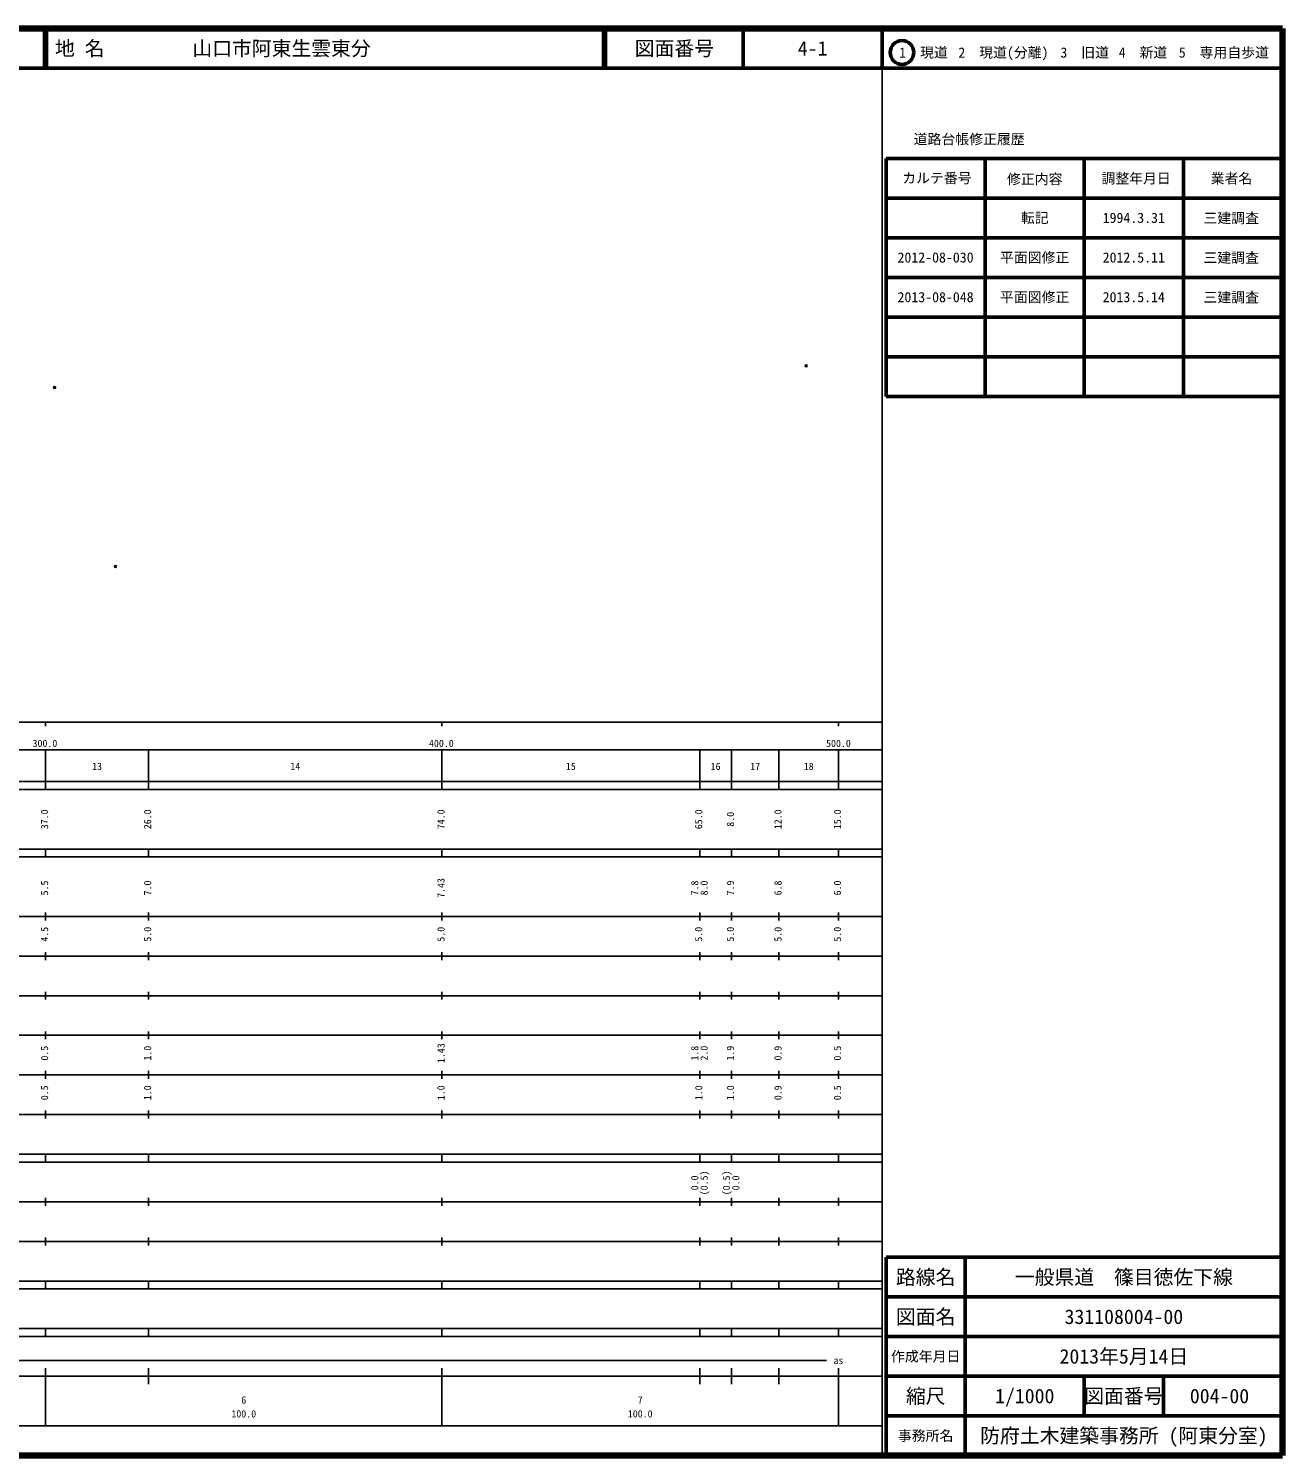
# Model space of a CAD drawing. Units: millimetres on the paper. Extents: x 40 to 680, y 20 to 380.
# Drawn here: x 363.7 to 680, y 20 to 380 of the extents above; entities that cross this region are included whole.
import ezdxf
from ezdxf.enums import TextEntityAlignment as Align

# ---------------------------------------------------------------- set-up
doc = ezdxf.new("R2010")
doc.units = ezdxf.units.MM
doc.header["$PDMODE"] = 32
doc.header["$PDSIZE"] = 0.5
doc.layers.add('M-OTRS', color=6, linetype='Continuous')
doc.layers.add('M-TTL-TXT', color=7, linetype='Continuous')
for name, color, linetype, lineweight in [('M-TTL', 2, 'Continuous', 140), ('M-TTL-BAND', 7, 'Continuous', 25), ('M-TTL-FRAM', 2, 'Continuous', 50), ('M-TTL-LINE', 7, 'Continuous', 50)]:
    doc.layers.add(name, color=color, linetype=linetype, lineweight=lineweight)
doc.styles.add('ＭＳ ゴシック', font='')
doc.styles.get('ＭＳ ゴシック').set_extended_font_data('MS Gothic')

msp = doc.modelspace()

# ---------------------------------------------------------------- linework, layer by layer
at = {"layer": 'M-OTRS'}
for p in [(559.852, 294.932), (370.297, 289.414), (385.633, 244.278)]:
    msp.add_point(p, dxfattribs=at)
at = {"layer": 'M-TTL'}
for p, q in [((680, 380), (40, 380)), ((680, 20), (680, 380)), ((40, 20), (680, 20))]:
    msp.add_line(p, q, dxfattribs=at)
at = {"layer": 'M-TTL-BAND'}
for p, q in [((579, 20), (579, 370)), ((40, 205), (579, 205)), ((368, 205), (368, 204)), ((468, 205), (468, 204)), ((568, 205), (568, 204)), ((68, 198), (579, 198)), ((368, 188), (368, 198)), ((394, 188), (394, 198)), ((468, 188), (468, 198)), ((533, 188), (533, 198)), ((541, 188), (541, 198)), ((553, 188), (553, 198)), ((568, 188), (568, 198)), ((40, 190), (579, 190)), ((40, 188), (579, 188)), ((40, 173), (579, 173)), ((368, 171), (368, 173)), ((394, 171), (394, 173)), ((468, 171), (468, 173)), ((533, 171), (533, 173)), ((541, 171), (541, 173)), ((553, 171), (553, 173)), ((568, 171), (568, 173)), ((40, 171), (579, 171)), ((40, 156), (579, 156)), ((368, 155), (368, 157)), ((394, 155), (394, 157)), ((468, 155), (468, 157)), ((533, 155), (533, 157)), ((541, 155), (541, 157)), ((553, 155), (553, 157)), ((568, 155), (568, 157)), ((46, 146), (579, 146)), ((368, 145), (368, 147)), ((394, 145), (394, 147)), ((468, 145), (468, 147)), ((533, 145), (533, 147)), ((541, 145), (541, 147)), ((553, 145), (553, 147)), ((568, 145), (568, 147)), ((368, 135), (368, 137)), ((394, 135), (394, 137)), ((468, 135), (468, 137)), ((533, 135), (533, 137)), ((541, 135), (541, 137)), ((553, 135), (553, 137)), ((568, 135), (568, 137)), ((52, 136), (579, 136)), ((46, 126), (579, 126)), ((368, 125), (368, 127)), ((394, 125), (394, 127)), ((468, 125), (468, 127)), ((533, 125), (533, 127)), ((541, 125), (541, 127)), ((553, 125), (553, 127)), ((568, 125), (568, 127)), ((52, 116), (579, 116)), ((368, 115), (368, 117)), ((394, 115), (394, 117)), ((468, 115), (468, 117)), ((533, 115), (533, 117)), ((541, 115), (541, 117)), ((553, 115), (553, 117)), ((568, 115), (568, 117)), ((46, 106), (579, 106)), ((368, 105), (368, 107)), ((394, 105), (394, 107)), ((468, 105), (468, 107)), ((533, 105), (533, 107)), ((541, 105), (541, 107)), ((553, 105), (553, 107)), ((568, 105), (568, 107)), ((40, 96), (579, 96)), ((40, 94), (579, 94)), ((368, 94), (368, 96)), ((394, 94), (394, 96)), ((468, 94), (468, 96)), ((533, 94), (533, 96)), ((541, 94), (541, 96)), ((553, 94), (553, 96)), ((568, 94), (568, 96)), ((49, 84), (579, 84)), ((368, 83), (368, 85)), ((394, 83), (394, 85)), ((468, 83), (468, 85)), ((533, 83), (533, 85)), ((541, 83), (541, 85)), ((553, 83), (553, 85)), ((568, 83), (568, 85)), ((40, 74), (579, 74)), ((368, 73), (368, 75)), ((394, 73), (394, 75)), ((468, 73), (468, 75)), ((533, 73), (533, 75)), ((541, 73), (541, 75)), ((553, 73), (553, 75)), ((568, 73), (568, 75)), ((40, 64), (579, 64)), ((40, 62), (579, 62)), ((368, 62), (368, 64)), ((394, 62), (394, 64)), ((468, 62), (468, 64)), ((533, 62), (533, 64)), ((541, 62), (541, 64)), ((553, 62), (553, 64)), ((568, 62), (568, 64)), ((40, 52), (579, 52)), ((368, 50), (368, 52)), ((394, 50), (394, 52)), ((468, 50), (468, 52)), ((533, 50), (533, 52)), ((541, 50), (541, 52)), ((553, 50), (553, 52)), ((568, 50), (568, 52)), ((40, 50), (579, 50)), ((71, 44), (565, 44)), ((40, 40), (579, 40)), ((368, 27.5), (368, 42)), ((394, 38), (394, 42)), ((468, 27.5), (468, 42)), ((533, 38), (533, 42)), ((541, 38), (541, 42)), ((553, 38), (553, 42)), ((568, 27.5), (568, 42)), ((68, 27.5), (579, 27.5))]:
    msp.add_line(p, q, dxfattribs=at)
at = {"layer": 'M-TTL-FRAM'}
for p, q in [((580, 347.197), (580, 287.197)), ((580, 347.197), (680, 347.197)), ((580, 287.197), (680, 287.197)), ((680, 70), (580, 70)), ((580, 70), (580, 20))]:
    msp.add_line(p, q, dxfattribs=at)
at = {"layer": 'M-TTL-LINE'}
for p, q in [((367.75, 380), (367.75, 370)), ((368.25, 380), (368.25, 370)), ((508.747, 380), (508.747, 370)), ((509.247, 380), (509.247, 370)), ((543.997, 380), (543.997, 370)), ((579, 380), (579, 370)), ((40, 370), (680, 370)), ((605, 347.197), (605, 287.197)), ((630, 347.197), (630, 287.197)), ((655, 347.197), (655, 287.197)), ((580, 337.197), (680, 337.197)), ((580, 327.197), (680, 327.197)), ((580, 317.197), (680, 317.197)), ((580, 307.197), (680, 307.197)), ((580, 297.197), (680, 297.197)), ((600, 70), (600, 20)), ((680, 60), (580, 60)), ((680, 50), (580, 50)), ((680, 40), (580, 40)), ((630, 40), (630, 30)), ((650, 40), (650, 30)), ((680, 30), (580, 30))]:
    msp.add_line(p, q, dxfattribs=at)
msp.add_circle((584.031, 373.958), 3, dxfattribs=at)

# ---------------------------------------------------------------- texts
at = {"layer": 'M-TTL-BAND', "style": 'ＭＳ ゴシック'}
for s, p in [('300.0', (367.844, 198.195)), ('400.0', (467.844, 198.195)), ('500.0', (568, 198.195)), ('13', (381, 192.405)), ('14', (431, 192.405)), ('15', (500.5, 192.405)), ('16', (537, 192.405)), ('17', (547, 192.405)), ('18', (560.5, 192.405)), ('as', (568, 42.5)), ('6', (418, 32.523)), ('7', (518, 32.523)), ('100.0', (418, 29.033)), ('100.0', (518, 29.033))]:
    msp.add_text(s, height=1.833, dxfattribs=at).set_placement(p, align=Align.BOTTOM_CENTER)
for s, p in [('37.0', (369.202, 180.5)), ('26.0', (395.202, 180.5)), ('74.0', (469.202, 180.5)), ('65.0', (534.202, 180.5)), ('8.0', (542.202, 180.5)), ('12.0', (554.202, 180.5)), ('15.0', (569.202, 180.5)), ('5.5', (369.202, 163.174)), ('7.0', (395.202, 163.174)), ('7.43', (469.202, 163.174)), ('7.8', (533.202, 163.174)), ('8.0', (535.572, 163.174)), ('7.9', (542.202, 163.174)), ('6.8', (554.202, 163.174)), ('6.0', (569.202, 163.174)), ('4.5', (369.202, 151.5)), ('5.0', (395.202, 151.5)), ('5.0', (469.202, 151.5)), ('5.0', (534.202, 151.5)), ('5.0', (542.202, 151.5)), ('5.0', (554.202, 151.5)), ('5.0', (569.202, 151.5)), ('0.5', (369.202, 121.5)), ('1.0', (395.202, 121.5)), ('1.43', (469.202, 121.5)), ('1.8', (533.202, 121.5)), ('2.0', (535.572, 121.5)), ('1.9', (542.202, 121.5)), ('0.9', (554.202, 121.5)), ('0.5', (569.202, 121.5)), ('0.5', (369.202, 111.5)), ('1.0', (395.202, 111.5)), ('1.0', (469.202, 111.5)), ('1.0', (534.202, 111.5)), ('1.0', (542.202, 111.5)), ('0.9', (554.202, 111.5)), ('0.5', (569.202, 111.5)), ('0.0', (533.202, 88.764)), ('(0.5)', (535.572, 88.764)), ('(0.5)', (541.202, 88.764)), ('0.0', (543.572, 88.764))]:
    msp.add_text(s, height=1.833, rotation=90, dxfattribs=at).set_placement(p, align=Align.BOTTOM_CENTER)
at = {"layer": 'M-TTL-TXT', "style": 'ＭＳ ゴシック'}
for s, p in [('地 名', (370.38, 375)), ('山口市阿東生雲東分', (405.024, 375))]:
    msp.add_text(s, height=3.666, dxfattribs=at).set_placement(p, align=Align.MIDDLE_LEFT)
for s, height, p in [('図面番号', 3.666, (526.622, 375)), ('4-1', 3.666, (561.497, 375)), ('1\u3000現道', 2.566, (589.448, 373.958)), ('2\u3000現道(分離)', 2.566, (609.619, 373.958)), ('3\u3000旧道', 2.566, (630.121, 373.958)), ('4\u3000新道', 2.566, (644.824, 373.958)), ('5\u3000専用自歩道', 2.566, (665.228, 373.958)), ('道路台帳修正履歴', 2.566, (600.968, 352.113)), ('カルテ番号', 2.566, (592.839, 342.277)), ('修正内容', 2.566, (617.509, 342.023)), ('調整年月日', 2.566, (643.089, 342.197)), ('業者名', 2.566, (667.134, 342.197)), ('転記', 2.566, (617.5, 332.245)), ('1994.3.31', 2.566, (642.5, 332.245)), ('三建調査', 2.566, (667.077, 332.189)), ('2012-08-030', 2.566, (592.5, 322.245)), ('平面図修正', 2.566, (617.5, 322.245)), ('2012.5.11', 2.566, (642.5, 322.245)), ('三建調査', 2.566, (667.077, 322.189)), ('2013-08-048', 2.566, (592.5, 312.245)), ('平面図修正', 2.566, (617.5, 312.245)), ('2013.5.14', 2.566, (642.5, 312.245)), ('三建調査', 2.566, (667.077, 312.189)), ('路線名', 3.666, (590, 65)), ('路線名', 3.666, (590, 65)), ('一般県道\u3000篠目徳佐下線', 3.666, (640, 65)), ('図面名', 3.666, (590, 55)), ('図面名', 3.666, (590, 55)), ('331108004-00', 3.666, (640, 55)), ('2013年5月14日', 3.666, (640, 45)), ('作成年月日', 2.566, (590, 45)), ('作成年月日', 2.566, (590, 45)), ('縮尺', 3.666, (590, 35)), ('縮尺', 3.666, (590, 35)), ('1/1000', 3.666, (615, 35)), ('図面番号', 3.666, (640, 35)), ('図面番号', 3.666, (640, 35)), ('004-00', 3.666, (664.125, 35)), ('事務所名', 2.566, (590, 25)), ('事務所名', 2.566, (590, 25)), ('防府土木建築事務所 (阿東分室)', 3.666, (640, 25))]:
    msp.add_text(s, height=height, dxfattribs=at).set_placement(p, align=Align.MIDDLE_CENTER)

doc.saveas('drawing.dxf')
